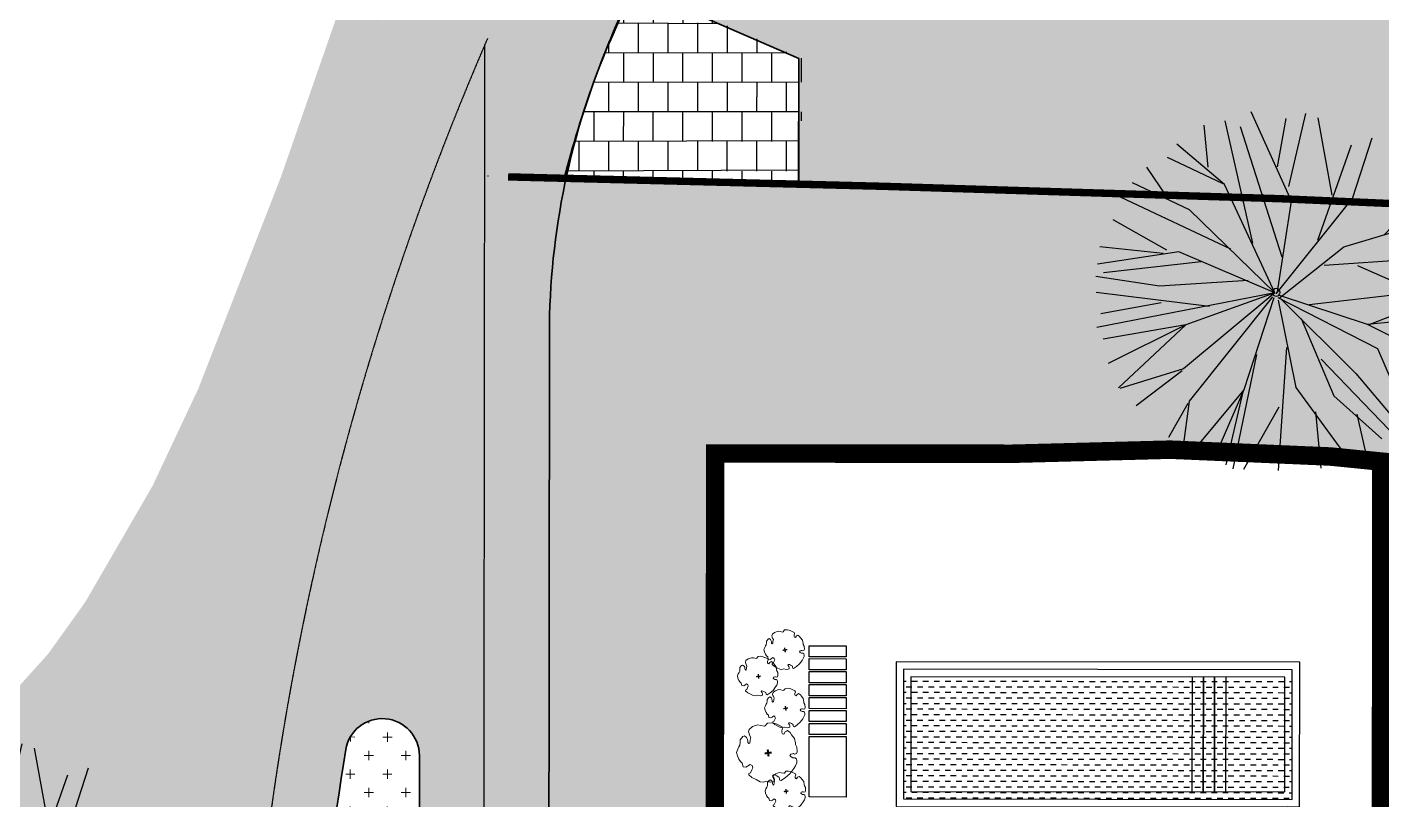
# Model space of a CAD drawing. Header units: millimetres. Extents: x -1030105 to 906887, y -616134 to 1220667.
# Drawn here: x -685619 to -649025, y -356057 to -335193 of the extents above; entities that cross this region are included whole.
import ezdxf

# ---------------------------------------------------------------- set-up
doc = ezdxf.new("R2010")
doc.units = ezdxf.units.MM
doc.header["$MEASUREMENT"] = 0
for name, pattern in [('240930  KHU B- TMB gời inno$0$HIDDEN', [9.524999999999999, 6.35, -3.175]), ('ACAD_ISO10W100', [18.5, 12, -3, 0.5, -3]), ('ACAD_ISO14W100', [24, 12, -3, 0, -3, 0, -3, 0, -3]), ('DASHED', [0.75, 0.5, -0.25])]:
    doc.linetypes.add(name, pattern=pattern)
doc.layers.get('Defpoints').update_dxf_attribs({"color": 1})
for name, color, linetype, lineweight in [('240930  KHU B- TMB gời inno$0$A-WALL', 1, 'Continuous', 30), ('240930  KHU B- TMB gời inno$0$GFA', 6, 'Continuous', 0), ('240930  KHU B- TMB gời inno$0$RANH QUY HOẠCH', 1, 'Continuous', 15), ('Level 4', 7, 'Continuous', 5), ('QH_DAT_NLK_Honuoc', 154, 'Continuous', 20), ('QH_HTKT_GT_Chigioixaydung', 7, 'DASHED', 20), ('QH_HTKT_GT_Heduong', 5, 'Continuous', 25), ('QH_HTKT_GT_Longduong', 7, 'Continuous', 35), ('QH_KTCQ_Caycanhquan', 97, 'Continuous', 18), ('RANH QUY HOẠCH', 1, 'Continuous', 15)]:
    doc.layers.add(name, color=color, linetype=linetype, lineweight=lineweight)
for name, color, linetype in [('240930  KHU B- TMB gời inno$0$DA-FLOR-PATT', 251, 'Continuous'), ('240930  KHU B- TMB gời inno$0$DA-WALL-LOW', 1, 'Continuous'), ('240930  KHU B- TMB gời inno$0$DA-WALL-PATT', 8, 'Continuous'), ('240930  KHU B- TMB gời inno$0$TMB-KHU B-XREF$0$Xref-LBC-Plot$0$DA-SITE-CNTR1', 8, 'Continuous'), ('DA-LANS-TREE', 7, 'Continuous'), ('Dat cong trinh cac loai', 6, 'Continuous'), ('KTCQ CẢNH QUAN', 192, 'Continuous'), ('N-cay lon', 192, 'Continuous'), ('ranh dat', 7, 'Continuous'), ('ranh dat DG', 224, 'Continuous'), ('T-timduong', 1, 'DASHED'), ('TMB-KHU B-XREF$0$Xref-LBC-Plot$0$DA-SITE-CNTR1', 8, 'Continuous')]:
    doc.layers.add(name, color=color, linetype=linetype)
doc.layers.add('TMB-KHU B-XREF$0$GRASS', color=95, linetype='Continuous', lineweight=0, transparency=0.6)

# ---------------------------------------------------------------- blocks, each defined once
blk = doc.blocks.new('240930  KHU B- TMB gời inno$0$A$C8db1bffd')
at = {"layer": '240930  KHU B- TMB gời inno$0$DA-FLOR-PATT'}
h = blk.add_hatch(dxfattribs=at)
h.set_pattern_fill('DASH', color=153, scale=1200, angle=90)
h.set_pattern_definition([(90, (0, 0), (-150, 150), [150, -150])])
h.paths.add_polyline_path([(-200, -10699.99763995476), (-200, -200.0000000000291), (-3500, -200), (-3500, -10699.99763995473)])
blk.add_lwpolyline([(-200, -10699.99763995476), (-200, -200), (-3700, -200), (-3700, -10699.99763995476)], close=True, dxfattribs=at)
for points in [[(-3500, -2000.000000000058), (-400, -2000)], [(-400, -2300), (-3500, -2300.000000000058)], [(-3500, -2600.000000000058), (-400, -2600)], [(-400, -2900), (-3500, -2900.000000000058)]]:
    blk.add_lwpolyline(points, dxfattribs=at)
at = {"layer": '240930  KHU B- TMB gời inno$0$DA-WALL-LOW', "color": 252}
blk.add_lwpolyline([(0, -10899.99763995476), (0, 0), (-3900, 0), (-3900, -10899.99763995476)], close=True, dxfattribs=at)
at = {"layer": '240930  KHU B- TMB gời inno$0$DA-WALL-PATT'}
blk.add_lwpolyline([(-400, -10499.99763995476), (-400, -400), (-3500, -400), (-3500, -10499.99763995476)], close=True, dxfattribs=at)
for points in [[(-3500, -2300.000000000058), (-400, -2300)], [(-400, -2600), (-3500, -2600.000000000058)]]:
    blk.add_lwpolyline(points, dxfattribs=at)
blk = doc.blocks.new('*U1405')
at = {"layer": '240930  KHU B- TMB gời inno$0$DA-WALL-PATT'}
blk.add_lwpolyline([(-0.003229222828849743, -599.9999999912397), (-300.0032292184842, -599.9983853798185), (-299.9978471795839, 400.0017712514673), (0.002152816071429697, 400.000156640046)], close=True, dxfattribs=at)
blk = doc.blocks.new('*U1404')
at = {"color": 0, "linetype": 'ByBlock', "lineweight": -2, "transparency": 16777216, "rotation": 180.0003083671565}
for p in [(1447.958601040796, -240490.533932837), (1797.958601035727, -240490.5320491237), (2147.958601030658, -240490.5301654104), (2497.958601025589, -240490.5282816971), (2847.958601020519, -240490.5263979837), (3197.95860101545, -240490.5245142704), (3547.958601010381, -240490.5226305571)]:
    blk.add_blockref('*U1405', p, dxfattribs=at)
blk = doc.blocks.new('Xref Khu Spa-Wellness - TBM$0$TREE_T')
at = {"const_width": 100}
for points in [[(-123.743686707654, 123.7436867076467), (123.7436867076394, -123.7436867076467)], [(123.7436867076394, 123.7436867076467), (-123.7436867076394, -123.7436867076467)]]:
    blk.add_lwpolyline(points, dxfattribs=at)
blk = doc.blocks.new('Xref Khu Spa-Wellness - TBM$0$TREE_5')
at = {"layer": 'QH_KTCQ_Caycanhquan', "color": 114, "true_color": 0x139b48}
blk.add_lwpolyline([(-935.8052043020725, 1163.729876997881), (-781.0664177108556, 1298.991161259357), (-577.9716866482049, 1385.944714451209), (-423.232900056988, 1424.590717911255), (-249.1519124628976, 1453.575356581714), (-181.4534723367542, 1414.929171710275), (-142.7687756838277, 1289.329614988528), (-84.74187805317342, 1221.698972928803), (-17.04343790188432, 1192.71433425881), (40.98345973622054, 1221.698972928803), (31.31221188511699, 1347.298710919917), (60.32595539093018, 1424.590717911255), (79.6681563751772, 1472.898267642129), (244.0781907904893, 1472.898267642129), (369.8035285742953, 1434.252264111768), (592.2404606333002, 1376.283168251161), (775.9926960328594, 1212.037426657975), (824.3486405229196, 1163.729876997881), (959.7452261233702, 1105.760781065095), (1114.484012714587, 931.8534933435731), (1143.497461522929, 844.8999401517212), (1075.79931606818, 767.6077518211678), (1017.772123759612, 748.2848406890407), (979.0874271076173, 709.638655890245), (930.7317773010582, 642.0081950975582), (940.40273046121, 564.7160067670047), (1017.772123759612, 555.0544605664909), (1114.484012714587, 564.7160067670047), (1191.85340601299, 622.6851026983932), (1288.56500029657, 632.3466488970444), (1365.934688259847, 564.7160067670047), (1423.96158589609, 487.4238184364513), (1472.317530387081, 323.178076912649), (1481.988778204657, 168.5938815902919), (1501.330979188904, -159.8976014545187), (1433.632833734155, -440.0815348392352), (1356.263440435752, -691.2808295534924), (1288.56500029657, -720.2654682239518), (1240.209350477904, -681.6192833529785), (1182.182158169337, -613.9888225602917), (1124.155260538682, -623.6501874942333), (1037.114619421773, -642.9732798933983), (930.7317773010582, -662.296372293029), (872.7045849869028, -700.9423758247867), (863.0333371693268, -768.5730178840458), (969.4164739474654, -797.5574752166867), (1056.45682040602, -855.5265711485408), (1104.812764876522, -923.1572132077999), (1066.128068224527, -990.7878553378396), (988.7586749317124, -1068.079862329178), (785.6639438699931, -1174.356507992838), (717.9657984022051, -1290.294699784368), (572.8982596490532, -1377.248434313573), (340.7897850750014, -1415.894437845796), (108.6816051844507, -1454.540441305377), (-94.41312587726861, -1444.87889510626), (-133.0978225171566, -1386.909799175337), (-94.41312587726861, -1319.279338454828), (-123.5076104430482, -1166.998870359268), (-158.3361843349412, -1051.01933326479), (-245.4077663654462, -987.2307148086838), (-361.5031108781695, -998.8285959679633), (-401.6181620880961, -1151.07587907603), (-438.5748819764704, -1243.375660780352), (-567.9238436007872, -1307.985380935017), (-703.6970244115219, -1193.679600392003), (-829.4223621934652, -1184.018054192886), (-964.8186531243846, -1145.372050659731), (-1129.228687539697, -1048.756951268762), (-1264.625273158774, -942.4803056772798), (-1312.981217630208, -778.2345641553402), (-1332.323418614455, -652.6348260920495), (-1351.665914275683, -546.3581805010326), (-1429.035307568498, -420.7584424400702), (-1496.733453042805, -333.8048892477527), (-1496.733453042805, -130.9129628543742), (-1458.048756396398, -53.62095586303622), (-1322.652170789428, -43.95940966391936), (-1225.940576513298, -92.26695939479396), (-1158.242431038991, -159.8976014545187), (-1109.886486547999, -208.2051511849277), (-1042.18834109325, -217.8666973854415), (-1022.845845431089, -169.5591477253474), (-1100.215238723904, -43.95940966391936), (-1158.242431038991, 81.64032840030268), (-1274.29652097635, 139.609424259048), (-1341.994666451588, 178.2554277908057), (-1419.364059749991, 226.5629775212146), (-1467.720004214905, 352.1627155123278), (-1419.364059749991, 564.7160067670047), (-1264.625273158774, 786.9308442207985), (-1129.228687539697, 864.2228512139991), (-964.8186531243846, 951.1765857427381), (-935.8052043020725, 999.4841354736127), (-935.8052043020725, 1086.437688665465)], close=True, dxfattribs=at)
blk.add_blockref('Xref Khu Spa-Wellness - TBM$0$TREE_T', (0, 0), dxfattribs=at)
blk = doc.blocks.new('240930  KHU B- TMB gời inno$0$river dl')
at = {"layer": '240930  KHU B- TMB gời inno$0$DA-WALL-PATT', "elevation": -2.371709545742829e-05}
blk.add_lwpolyline([(8337.429015790869, -49097.28748292047), (9972.155267105612, -49097.28740032656), (9972.155267105496, -50097.28755697444), (8337.429015790753, -50097.28763956834)], close=True, dxfattribs=at)
at = {"color": 0}
blk.add_blockref('*U1404', (4439.470414777985, 190793.2351476415, -2.371709545742829e-05), dxfattribs=at)
at = {"layer": 'Defpoints', "color": 6}
blk.add_blockref('240930  KHU B- TMB gời inno$0$A$C8db1bffd', (10222.15521712659, -36847.00397057705, -2.387004752399816e-05), dxfattribs=at)
at = {"layer": 'QH_KTCQ_Caycanhquan', "color": 116}
for p, xscale, yscale, zscale, rotation in [((11031.17024709674, -37262.39854252211, -2.830727540303179), 0.5419740821941551, 0.5419740821941551, 0.5419740821941551, 52.26164490895473), ((6003.807854776514, -50751.28518460828, -2.830727540303179), 0.3613160547961033, 0.3613160547961033, 0.3613160547961033, 52.2616449089547), ((7579.092498922033, -50730.28336885895, -2.830727540303179), 0.3613160547961033, 0.3613160547961033, 0.3613160547961033, 52.2616449089547), ((8785.27023055081, -51202.9110402575, -2.830727540303179), 0.5419740821941551, 0.5419740821941551, 0.5419740821941551, 52.26164490895473), ((9819.112138983106, -50715.82507416837, -2.830727540303179), 0.3613160547961033, 0.3613160547961033, 0.3613160547961033, 52.2616449089547), ((6717.935487093648, -51465.44314832937, -2.830727540303179), 0.3613160547961033, 0.3613160547961033, 0.3613160547961033, 52.2616449089547)]:
    blk.add_blockref('Xref Khu Spa-Wellness - TBM$0$TREE_5', p, dxfattribs=dict(at, xscale=xscale, yscale=yscale, zscale=zscale, rotation=rotation))
blk = doc.blocks.new('240930  KHU B- TMB gời inno$0$A$C55f665a7')
blk.add_wipeout([(366.10506160093365, 10.152238447652962), (366.10506160093365, 6.252238447653099), (365.14315138519333, 6.252238447653099), (365.14315138519333, 3.163893664779607), (356.1721513851907, 3.163893664779607), (356.1721513851907, 6.252238447653099), (355.20506396098057, 6.252238447653099), (355.20506396098057, 10.152238447652962)]).translate(0, 0, -1.278332828480444e-08).dxf.layer = '240930  KHU B- TMB gời inno$0$A-WALL'
at = {"layer": '240930  KHU B- TMB gời inno$0$GFA', "color": 0, "xscale": 0.0009999999999999996, "yscale": 0.0009999999999999996, "zscale": 0.0009999999999999996, "rotation": 270}
blk.add_blockref('240930  KHU B- TMB gời inno$0$river dl', (402.9520636876114, 18.26564038160723, 1.10867192371078e-08), dxfattribs=at)
blk = doc.blocks.new('11')
at = {"layer": 'N-cay lon', "color": 66, "linetype": 'Continuous', "true_color": 0x50710f, "extrusion": (0, 0, -1)}
for p, q in [((-0.6116700826678425, 5.458361273631454), (-2.685357840266079, 15.084900630638)), ((-0.8302361299283803, 8.8168726391159), (-2.005083761410788, 15.01787931006402)), ((-0.8493883115006611, 8.622475802898407), (-0.8975696181878448, 15.10504957591183)), ((-0.8493883115006611, 8.622475802898407), (1.045323515078053, 15.30620115064085)), ((2.994213696569204, 11.38457165937871), (1.861652409657836, 15.22577556571923)), ((3.013365878141485, 11.57896849489771), (3.338975594146177, 14.88394439616241)), ((-4.133730978239328, 8.749743212712929), (-3.539968090830371, 14.77650450798683)), ((-2.688717623474076, 3.89631178509444), (-6.258906268514693, 13.67028798907995)), ((4.552163167623803, 9.071830967906862), (8.763663751073182, 12.77912548230961)), ((4.571315349196084, 9.266227803425863), (6.916513547184877, 13.55003716493957)), ((5.859106640797108, 5.60598843335174), (8.899744088295847, 12.76571870362386)), ((-7.105644583934918, 7.864811137085781), (-9.443493473925628, 12.02107074880041)), ((-4.752530951518565, 6.651458175620064), (-11.38448619889095, 10.44561699568294)), ((5.859106640797108, 5.60598843335174), (10.534284307505, 11.23064443469048)), ((-10.38790316320956, 6.617809810675681), (-12.45171649148688, 9.372956201201305)), ((5.859106640797108, 5.60598843335174), (11.74155391193926, 9.541330049745739)), ((0.09554149047471583, 0.08856151672080159), (12.63639445579611, 8.864215150941163)), ((-7.977358507690951, 5.987649870570749), (-13.16829243919346, 7.676871613832191)), ((8.5225677608978, 4.75473024463281), (12.79361400497146, 7.670997572597116)), ((-8.906597997411154, 3.527382204541937), (-14.02092068805359, 5.994216812541708)), ((-5.739237043424509, 3.607897916343063), (-13.40010816266295, 6.718291698954999)), ((4.676960743963718, 3.366921102628112), (13.88387888949364, 6.189494345104322)), ((-9.718919388949871, 0.8592088383156806), (-13.99976349773351, 4.814326933119446)), ((9.223947986843996, 3.507824073778465), (14.44920178526081, 4.955966917099431)), ((6.838514467235655, 0.209474690258503), (13.98363183648326, 4.412984173279256)), ((8.898335756384768, 0.2028226505499333), (14.76157980330754, 3.943772460101172)), ((10.06333448016085, 0.8732064310461283), (15.17167018074542, 2.529254974797368)), ((-11.78074568673037, 2.240147592499852), (-15.08423802035395, 2.173043688293546)), ((9.888949779910035, 0.4978195379953831), (15.05875204247423, -0.01151484018191695)), ((-8.084376655053347, -0.6758399098180234), (-15.46921726164874, -0.3409481490962207)), ((-8.084376655053347, -0.6758399098180234), (-14.62791778787505, -4.349740362726152)), ((-8.22043147077784, -0.6624356457032263), (-13.86706846521702, -6.387666177004576)), ((-9.812703323666938, -1.487085062544793), (-15.35038618312683, -1.923028420656919)), ((4.995272194966674, -1.768176998477429), (15.27533105923794, -1.99581856909208)), ((0.7606273911660537, -2.921373998047784), (8.429372959653847, -11.52882298873737)), ((3.500699751777574, -2.995019322261214), (9.808945691445842, -11.46845622221008)), ((9.505881004733965, -3.390372392255813), (14.85004244628362, -3.524317363742739)), ((-2.755461977911182, -3.752770610153675), (-12.17316877830308, -8.713826596038416)), ((11.68270701391157, -3.604835589416325), (14.26954683591612, -5.233808728866279)), ((-9.186005893861875, -4.885883269598708), (-13.08914853422903, -6.85690089687705)), ((-5.338421904249117, -4.872383849695325), (-9.186005893861875, -4.885883269598708)), ((-1.412214121897705, -5.455481715966016), (-0.7393173871096224, -13.96259501669556)), ((-3.646397104370408, -5.824244604678825), (-9.798923477297649, -11.10706692188978)), ((7.683795922785066, -6.547913960414007), (12.75780169828795, -8.029332089005038)), ((7.819850738393143, -6.561318224528804), (13.02795736421831, -6.681858931202441)), ((1.952650231309235, -7.553674111375585), (8.140088119544089, -13.07072101789527)), ((9.53100219834596, -7.31877962895669), (11.28436595294625, -10.43601073417813)), ((-6.344280177727342, -8.110340944724157), (-8.04753669560887, -12.84998830524273)), ((2.67311361792963, -8.606099339202046), (3.847986771026626, -14.80710852472112)), ((-2.668976308079436, -9.84655071143061), (-2.097758449963294, -15.20284914784133)), ((-0.9789540028432384, -9.424099230673164), (2.74044710630551, -14.89427627623081)), ((4.209974919911474, -9.73903425829485), (5.187326695071533, -13.76125625800341))]:
    blk.add_line(p, q, dxfattribs=at)
at = {"layer": 'N-cay lon', "color": 66, "linetype": 'Continuous', "true_color": 0x5d8311, "extrusion": (0, 0, -1)}
for p, q in [((0.1338559113210067, 0.4774572739843279), (2.994213696569204, 11.38457165937871)), ((-2.820815979037434, 1.16112212673761), (-7.977358507690951, 5.987649870570749))]:
    blk.add_line(p, q, dxfattribs=at)
at = {"layer": 'N-cay lon', "color": 63, "linetype": 'Continuous', "true_color": 0xb1e746, "extrusion": (0, 0, -1)}
for p, q in [((-0.002122340258210897, 0.4908539948519319), (-0.8493883115006611, 8.622475802898407)), ((0.09554149047471583, 0.08856151672080159), (4.552163167623803, 9.071830967906862)), ((-0.4103378304280341, 0.5310718161053956), (-4.752530951518565, 6.651458175620064)), ((0.09554149047471583, 0.08856151672080159), (5.859106640797108, 5.60598843335174)), ((-0.5654682631138712, 0.350071701221168), (-8.906597997411154, 3.527382204541937)), ((2.563562806113623, 0.0417962558567524), (9.223947986843996, 3.507824073778465)), ((-0.2934096745448187, 0.3232682016678154), (-9.718919388949871, 0.8592088383156806)), ((-0.3125719137024134, 0.12876927992329), (-8.084376655053347, -0.6758399098180234)), ((-0.4294900120003149, 0.336674980353564), (-3.646397104370408, -5.824244604678825)), ((-0.04043676098808646, 0.101958237355575), (-2.668976308079436, -9.84655071143061)), ((0.09554149047471583, 0.08856151672080159), (8.898335756384768, 0.2028226505499333)), ((0.09554149047471583, 0.08856151672080159), (9.505881004733965, -3.390372392255813)), ((0.09554149047471583, 0.08856151672080159), (7.683795922785066, -6.547913960414007)), ((-2.954891307512298, -0.1997578092850745), (-9.517510571866296, -4.06808816245757)), ((-0.05958894244395196, -0.09243859816342592), (1.952650231309235, -7.553674111375585))]:
    blk.add_line(p, q, dxfattribs=at)
blk.add_circle((0, 2.328306436538696e-10), 0.3205625640602738, dxfattribs=at)

msp = doc.modelspace()

# ---------------------------------------------------------------- hatches: boundary and pattern name
at = {"layer": 'TMB-KHU B-XREF$0$GRASS', "true_color": 0x3d6827}
h = msp.add_hatch(dxfattribs=at)
h.set_pattern_fill('CROSS', color=79, scale=1150, angle=-0.06050618418760054)
h.set_pattern_definition([(359.9394938158123, (-1186721561.658635, -431575606.1119671), (287.8034488709474, 287.1962305079717), [143.75, -431.25]), (89.9394938158124, (-1186721489.859578, -431575678.0628293), (-287.1962305079717, 287.8034488709474), [143.75, -431.2500000000001])])
h.paths.add_polyline_path([(-533559.3022543939, -412396.3557009568), (-550059.2922211143, -412378.1594025557), (-550054.7164612752, -408228.9632897783), (-566554.7064268524, -408210.7669915964), (-566549.035807573, -403068.7785032275), (-583049.0257757967, -403050.5822052491), (-583044.3818859565, -398839.6099114438), (-599544.3718527083, -398821.4136137004), (-599540.5517170862, -395357.4009248861), (-632540.5316485376, -395321.0083278488), (-632537.7734135466, -392819.902711178), (-664083.6449031304, -392785.1137149002), (-667080.334662409, -389781.8071217443), (-667032.8272400422, -346703.1566730561), (-659011.7328204717, -346712.0023896156), (-654743.6698691796, -346601.0700485273), (-650417.0301981503, -346786.1891436448), (-646852.2259023094, -347141.33520868), (-635284.7082055816, -348293.759473799), (-628850.4048199076, -348934.7819969245), (-621539.647064077, -349663.1229037592), (-620955.1634332414, -349761.5181304307), (-605957.9419697826, -352286.23917238), (-605494.849234953, -352364.1991109647), (-594363.251420764, -355251.7041762996), (-591812.9050280452, -355913.2568920599), (-589885.1024591592, -356413.3236856902), (-577737.5193839595, -360848.6396990168), (-577111.5423337836, -361077.1971432377), (-561916.2537128702, -366022.6379917594), (-558917.3387849045, -366831.2129922558), (-558214.893016818, -367020.6078179546), (-533512.6961419622, -370134.9912833458)], flags=16)
edge = h.paths.add_edge_path(flags=16)
edge.add_arc((-603731.8583503875, -402476.0214243128), 1999.999995093765, 79.24205054446475, 111.8077090397192)
edge.add_arc((-603731.9421982414, -402476.0549736189), 1999.999996641774, 79.43289816906571, 111.8051218293736, ccw=False)
edge.add_arc((-641314.5408779834, -610386.0321547303), 213279.429229595, 79.74882462920488, 79.75063479246347, ccw=False)
edge = h.paths.add_edge_path()
edge.add_arc((-641314.541316194, -610386.0330461466), 212029.4303631054, 72.37608571312529, 76.65417698078068, ccw=False)
edge.add_arc((-483182.4375556665, -129512.2627136558), 294196.0309102509, 251.3794756085313, 258.7456329853456)
edge.add_arc((-539037.9076250147, -410204.8607136196), 8000.000000253191, 258.7456331942248, 359.9292735226718)
edge.add_line((-531037.9137202231, -410214.7359902072), (-531033.8052798365, -406886.4752494413))
edge.add_line((-531033.8052798365, -406886.4752494413), (-531016.3220344177, -392723.2418397921))
edge.add_arc((-518516.3315582364, -392738.6719593339), 12499.9999997284, 90.00652030302041, 179.9292735238665, ccw=False)
edge.add_line((-518517.7540676431, -380238.6720409126), (-456381.5257707039, -380231.600891738))
edge.add_arc((-456381.753372211, -378231.6009051069), 1999.999999624742, 270.0065203040176, 301.7770954267424)
edge.add_line((-455328.5213721886, -379931.8074668495), (-452259.7802823624, -378030.8053257081))
edge.add_arc((-451206.548283264, -379731.011886088), 1999.999997856429, 90.00652036325079, 121.77709542418859, ccw=False)
edge.add_line((-451206.7758869953, -377731.0119011641), (-449978.253223839, -377730.8720926577))
edge.add_line((-449978.253223839, -377730.8720926577), (-449858.5311114108, -369879.5950390508))
edge.add_line((-449858.5311114108, -369879.5950390508), (-452979.3446831545, -369867.0755265616))
edge.add_line((-452979.3446831545, -369867.0755265616), (-466387.727958226, -369682.1994930672))
edge.add_line((-466387.7279582261, -369682.1994930672), (-474398.0931259747, -369455.2380241838))
edge.add_line((-474398.0931259745, -369455.2380241838), (-485066.6460104801, -368980.4887844743))
edge.add_line((-485066.6460104801, -368980.4887844743), (-495688.5159361597, -368241.775505379))
edge.add_line((-495688.5159361598, -368241.775505379), (-506249.5888004175, -367165.2427324809))
edge.add_line((-506249.5888004175, -367165.2427324809), (-516735.750514456, -365677.0350242209))
edge.add_line((-516735.7505144561, -365677.0350242209), (-526324.8259875631, -363876.5382084046))
edge.add_line((-526324.825987563, -363876.5382084047), (-537436.4762740481, -361221.9772568148))
edge.add_line((-537436.4762738915, -361221.977256987), (-547672.3287190298, -358374.8399304579))
edge.add_line((-547672.3287191864, -358374.8399302856), (-557872.2684802401, -355336.1276925316))
edge.add_line((-557872.2684802401, -355336.1276925316), (-568068.1159165631, -352280.0637351124))
edge.add_line((-568068.1159165632, -352280.0637351124), (-578291.6917301388, -349380.8710377836))
edge.add_line((-578291.6917301388, -349380.8710377835), (-589287.5434670731, -346652.1747254361))
edge.add_line((-589287.5434669163, -346652.1747256084), (-598943.4442989827, -344717.789128879))
edge.add_line((-598943.4442989829, -344717.789128879), (-609394.6521467537, -343079.4059806458))
edge.add_line((-609394.6521467539, -343079.4059806458), (-619916.6447953737, -341832.4059163339))
edge.add_line((-619916.6447953735, -341832.4059163339), (-630497.6247732808, -340911.5584184745))
edge.add_line((-630497.6247732807, -340911.5584184745), (-641125.794630402, -340251.6329778049))
edge.add_line((-641125.7946302455, -340251.6329779772), (-651789.3568754887, -339787.3990683992))
edge.add_line((-651789.3568754885, -339787.3990683992), (-662476.514054771, -339453.6261968291))
edge.add_line((-662476.514054771, -339453.626196829), (-671054.2603926556, -339238.3258851499))
edge.add_arc((-651512.8295435794, -343496.5508544245), 19999.99998795462, 167.7069863636609, 179.9394938188666)
edge.add_line((-671512.8183794082, -343475.4302168773), (-671562.7527544863, -390760.3130296163))
edge.add_arc((-663562.7572149928, -390768.7612856064), 8000.000000230874, 179.9394938128131, 273.5573841411627)
edge.add_arc((-644876.9606588585, -669464.6324354797), 271321.6817620759, 93.84399328962624, 94.15254110235502)
edge.add_arc((-665151.6700097341, -389364.2283238679), 9511.733193303928, 273.7840726975784, 273.8631519595156)
edge.add_arc((-646230.901994565, -669559.5110004668), 271321.6549507653, 87.96284956994577, 93.86315167442342, ccw=False)
edge.add_arc((-641314.5343139465, -610386.0339958719), 212029.4300935248, 81.01338627566338, 88.72214946334589, ccw=False)
edge.add_arc((-607882.3445451672, -398983.8447167389), 1999.999996657137, 261.0133770046372, 291.8051110431384)
edge.add_line((-607139.4432279887, -400840.750104596), (-603742.8932294196, -399481.8748200368))
edge.add_arc((-602999.9915629618, -401338.7800760298), 2000.000003939958, 79.61400226483602, 111.80512173653881, ccw=False)
edge.add_arc((-641314.5359945609, -610386.0352602605), 214529.4314130453, 78.05336856685028, 79.61400222893297, ccw=False)
edge.add_arc((-597320.8378266208, -402459.8133971702), 1999.999999936239, 45.86224908736261, 78.05336855783281, ccw=False)
edge.add_line((-595928.0662209436, -401024.4781561266), (-593302.629129705, -403572.0601639972))
edge.add_arc((-591909.8575226339, -402136.7249213718), 2000.000002057522, 225.8622491002462, 256.6334595730394)
edge = h.paths.add_edge_path()
edge.add_arc((-433790.4390820782, -65691.60218357638), 314330.5045954241, 292.9575631118248, 293.2243189030247)
edge.add_line((-309839.8636669072, -354551.2929912352), (-309819.6582266861, -335308.5682422076))
edge.add_line((-309819.6582266861, -335308.5682422076), (-319574.9744448562, -339743.2314765624))
edge.add_line((-319574.9744446997, -339743.2314767347), (-329353.7637604295, -344106.2598151121))
edge.add_line((-329353.7637604296, -344106.2598151121), (-339169.3651954741, -348321.4115209544))
edge.add_line((-339169.3651954739, -348321.4115209544), (-349040.1848136017, -352314.7482760675))
edge.add_line((-349040.1848137584, -352314.7482758952), (-358984.6286755901, -356012.3317652018))
edge.add_line((-358984.6286755903, -356012.3317652018), (-369021.1028413236, -359340.2236716669))
edge.add_line((-369021.1028413235, -359340.2236716669), (-380045.8938441122, -362361.1952611325))
edge.add_line((-380045.8938441123, -362361.1952611325), (-380071.1783033492, -373809.9752963361))
edge.add_arc((-452788.0229181109, 30597.62235542212), 410893.227650483, 280.1934719776777, 290.158590944339)
edge = h.paths.add_edge_path()
edge.add_arc((-452788.0233196365, 30597.6222824165), 410893.2276341488, 271.8225653600285, 277.990184576727)
edge.add_arc((-452788.0281871899, 30597.62180493004), 410893.2279757706, 277.990185258125, 279.4859518866442)
edge.add_line((-385070.4502209646, -374677.068289332), (-385046.2125644851, -363628.0923629864))
edge.add_line((-385046.2125646416, -363628.0923628141), (-389442.2881832149, -364596.0274589415))
edge.add_line((-389442.2881832151, -364596.0274589416), (-399839.8418920338, -366454.6777577833))
edge.add_line((-399839.8418920338, -366454.6777577833), (-410340.9597778612, -367851.5262092735))
edge.add_line((-410340.9597778611, -367851.5262092734), (-420925.5554210673, -368838.881513532))
edge.add_line((-420925.5554210672, -368838.881513532), (-431573.5423988742, -369469.0523668732))
edge.add_line((-431573.5423987177, -369469.0523670455), (-442264.8342861237, -369794.3474709991))
edge.add_line((-442264.8342861235, -369794.3474709991), (-449858.6009173275, -369884.1728831059))
edge.add_line((-449858.6009174841, -369884.1728829336), (-449980.8752274408, -377719.6721111399))
edge.add_arc((-447707.7013269858, -191040.0520135053), 186693.4596589888, 269.3023510881146, 271.0289058088959)
edge.add_arc((-444335.9440600595, -379703.3163517815), 2000.000005183339, 58.235945501463675, 90.55390858637747, ccw=False)
edge.add_line((-443283.0990634491, -378002.8701063144), (-440313.2819268517, -379841.6563218203))
edge.add_arc((-439260.4369636478, -378141.2100614108), 2000.000000255111, 238.2359465356805, 256.7213871383884)
at = {"layer": 'TMB-KHU B-XREF$0$GRASS', "true_color": 0x83ac2a}
h = msp.add_hatch(dxfattribs=at)
h.set_pattern_fill('CROSS', color=65, scale=2000, angle=-0.06050618418760054)
h.set_pattern_definition([(359.9394938158123, (-1186721558.212162, -431575598.5652471), (500.5277371668651, 499.4717052312552), [250, -750.0000000000001]), (89.9394938158124, (-1186721433.344235, -431575723.6971814), (-499.4717052312551, 500.5277371668651), [250.0000000000001, -750.0000000000002])])
edge = h.paths.add_edge_path()
edge.add_line((-675065.7832825985, -393628.1950475218), (-675024.8455156327, -354862.5645377247))
edge.add_arc((-676024.8449579012, -354861.5085056515), 999.9999998703706, -0.06050619207570057, 170.7104226065867)
edge.add_arc((-599787.9711952712, -367331.535729474), 78250.00000041354, 170.7104226098705, 179.9394938132963)
edge.add_line((-678037.9275632983, -367248.901227119), (-678065.7816099206, -393625.0269517723))
edge.add_arc((-676565.7824462596, -393626.6109996471), 1500.000000063735, 179.9394938169081, 359.9394938201953)

# ---------------------------------------------------------------- next in the draw order: block references
at = {"extrusion": (2.640915683520526e-09, -1.169969117981692e-09, 1), "xscale": 1000, "yscale": 1000, "zscale": 1000, "rotation": 359.939493815354}
msp.add_blockref('240930  KHU B- TMB gời inno$0$A$C55f665a7', (-1017362.464072716, -363899.1368995138, 200.7298921211862), dxfattribs=at)

# ---------------------------------------------------------------- next in the draw order: hatches: boundary and pattern name
at = {"layer": 'DA-LANS-TREE', "true_color": 0xc1a88b}
h = msp.add_hatch(dxfattribs=at)
h.set_pattern_fill('AR-B88', color=253, scale=100, angle=-0.06050618418760054)
h.set_pattern_definition([(359.9394938158123, (-1186721561.658635, -431575606.1119671), (0.8448255484879041, 799.9995539184962), []), (89.9394938158124, (-1186721561.658635, -431575606.1119671), (-399.1549514107602, 800.42196669274), [800.0000000000002, -800.0000000000002])])
h.paths.add_polyline_path([(-673681.2479272287, -328713.4805356265), (-652281.1662095017, -279369.0644590586, -0.02271653516886338), (-639086.1166458966, -252660.6126450311, 0.01132302272290412), (-632656.9294434958, -239119.9153703611, 0.2026153585533865), (-632624.5059293131, -237563.2497655863), (-633303.2612699983, -235858.8823790949, -0.2099681652955798), (-633247.0749102079, -234251.0458452708, 0.003597455913750831), (-631403.488101169, -229898.4743774495), (-630821.3994866074, -228481.8435610591, -0.1990751301249834), (-629740.923855341, -227395.9053089306), (-628047.2317580744, -226689.9690154483, 0.2026153585483798), (-626956.5811243113, -225578.7803345532, 0.0112058025192961), (-621816.412700217, -211663.4364690244, -0.03284455376716939), (-614898.1606428311, -193134.0005847554), (-609947.2500031001, -181755.3369672689), (-605110.9426748417, -171614.0634481933, -0.002028170822641978), (-606602.9985643232, -171055.3338136258), (-621724.2227192686, -205834.8660445846), (-638345.007005607, -244028.0071793607), (-654952.3377248703, -282235.9470132986), (-671567.0677938396, -320450.6136316746), (-673023.3800588204, -323680.1266890398), (-674565.1183325844, -327365.7125444534), (-675530.3843488358, -329946.0926549462), (-678769.9063709793, -339256.58120635), (-680995.0650332593, -344955.4818838791), (-682231.417856629, -347579.5877688981), (-684051.6467670912, -350720.983432136), (-685052.5733620855, -352117.4596945324), (-686689.172615713, -353929.6525333119), (-688520.8497158792, -355378.603533169), (-689577.6138806418, -356014.9599583581), (-690205.8883085307, -356275.2890638845), (-691652.8036871399, -356779.8045620088), (-693190.5312054106, -357110.0984905034), (-694272.8607326308, -357242.6231859409), (-696520.2600098632, -357312.5980903425), (-698277.9548110142, -357207.6743785948), (-701968.9144764447, -356670.9092998785), (-705848.8977717187, -355792.4278661372), (-713878.6105163258, -353456.2957553498), (-719929.9886103496, -351646.1788631284), (-722901.8628273171, -350874.6455612668), (-727218.6506906345, -350007.4340152873), (-727233.882178565, -350004.3741417697), (-741380.5730668658, -353108.5399713689), (-756118.7864758959, -356342.5015325112), (-763043.0210243051, -357861.8657970142), (-770856.7873060785, -359578.4362427336), (-785594.5988329784, -362816.1192956375), (-798844.0204732018, -365726.8240595973), (-800332.4504537038, -366053.4252483469), (-818018.3070025705, -369934.1798071171), (-832756.5197389412, -373168.1421082221), (-834653.1593187852, -373584.3157150141), (-834021.2909635147, -378573.0854377362), (-831679.0064017875, -378059.2401980088), (-816940.6414584131, -374825.9670564011), (-799254.603536644, -370946.0397686163), (-797766.1599910662, -370619.5085750633), (-784515.39652463, -367709.1588849697), (-769777.4333436419, -364472.1651320205), (-761963.5870616159, -362755.9602318349), (-755040.4852501452, -361237.1840851746), (-740302.1208856753, -358003.9119581603), (-727181.5915669464, -355125.5569171522), (-724016.4150268189, -355761.5720624478), (-721268.2065942683, -356475.1763205457), (-716529.1187206418, -357892.9962469451), (-715286.6594749584, -358264.709861223), (-705046.4095316916, -361244.486240401, 0.07063324323441492), (-703376.6369848119, -361483.4307227241), (-686008.1165829164, -361502.5848428652), (-680886.6271149365, -361710.2551653977, -0.08745431671613971)])
at = {"layer": 'DA-LANS-TREE', "true_color": 0x878787}
h = msp.add_hatch(color=252, dxfattribs=at)
h.dxf.hatch_style = 1
h.paths.add_polyline_path([(-658873.1622604013, -403037.5252910231), (-658072.0308471194, -398488.9705876001, 0.004608301134458799), (-663066.2599289019, -398753.3395744568, -0.4328354817856339), (-671562.7527545178, -390760.3130302741), (-671512.8183794082, -343475.4302168773, -0.1025779447119858), (-669855.7426457722, -335525.5071045178), (-654886.1815337823, -301077.6521688809), (-651874.4791283472, -289741.6271869488), (-651259.8413910281, -288324.3924001218), (-655393.6573555423, -286546.26237814), (-656002.9450496258, -287951.1610081965), (-660389.0491939113, -298686.3246054216), (-674079.6583304764, -330190.882812852, 0.1025784749789194), (-681536.5744228538, -365965.7100744477), (-681565.7796584626, -393621.3308400644, -0.3689872543247017), (-688324.5302701117, -401516.0029195513, 0.002996671860204057), (-691534.2827954604, -402039.8492967127), (-690996.4702891028, -406519.8956132186, -0.0303022457652634)])
h.paths.add_polyline_path([(-678065.7816099203, -393625.0269517723), (-678037.9275632983, -367248.9012305803, -0.0402912013048052), (-677011.7300550141, -354700.0842049818, -0.9225386098580906), (-675024.8455157895, -354862.5645375524), (-675065.7832827708, -393628.1950476784, -1)], flags=16)
at = {"layer": 'DA-LANS-TREE', "true_color": 0xc1a88b}
h = msp.add_hatch(dxfattribs=at)
h.set_pattern_fill('AR-B88', color=253, scale=100, angle=-0.06050618418760054)
h.set_pattern_definition([(359.9394938158123, (-1186721568.19544, -431575607.5077643), (0.8448255484879041, 799.9995539184962), []), (89.9394938158124, (-1186721568.19544, -431575607.5077643), (-399.1549514107602, 800.42196669274), [800.0000000000002, -800.0000000000002])])
edge = h.paths.add_edge_path()
edge.add_line((-664779.141197403, -339395.475685647), (-664775.1398695752, -336045.8151246269))
edge.add_line((-664775.1398695754, -336045.8151246269), (-668556.2536305053, -334402.7223296675))
edge.add_line((-668556.2536305052, -334402.7223296675), (-654208.3055675463, -301385.5088208388))
edge.add_line((-654208.3055675463, -301385.5088208388), (-649140.1820269948, -290940.7312066429))
edge.add_line((-649140.1820269949, -290940.7312066429), (-651884.4624068587, -289750.5697039818))
edge.add_line((-651884.4624068588, -289750.5697039817), (-654895.8006489986, -301085.2239780225))
edge.add_line((-654895.8006489985, -301085.2239780225), (-669244.3067354619, -334103.7222272549))
edge.add_arc((-644067.695727251, -346151.1130621528), 27910.59597704021, 154.4281769886007, 165.7402612639578)
edge.add_line((-671118.3399025784, -339276.2299735026), (-664779.141197403, -339395.475685647))
at = {"layer": 'QH_DAT_NLK_Honuoc'}
h = msp.add_hatch(dxfattribs=at)
h.set_pattern_fill('DASH', color=256, scale=7500.000000000001, angle=-47.72775576968574, style=0)
h.set_pattern_definition([(312.2722442303143, (-1186721561.658635, -431575606.1119671), (1324.322972554772, -63.09646871017674), [937.5000000000001, -937.5000000000001])])
h.paths.add_polyline_path([(-485062.7157011877, -368995.2035164901), (-474394.1406308266, -369469.4540868999), (-466383.7648777931, -369696.0411429426), (-452975.3729566871, -369880.2904409333), (-442260.8659809898, -369807.0615707182), (-431569.5893052735, -369481.2667366196), (-420921.6317958757, -368850.5981776362), (-410337.0823163614, -367862.7481333934), (-399836.0297326767, -366465.4088415899), (-389438.562908465, -364606.2725434959), (-383124.2439616306, -363215.6660499768), (-369017.6232576517, -359349.5142399846), (-358981.3046563326, -356021.1532147933), (-349037.0336382322, -352323.1049091612), (-339166.4006866626, -348329.3067789478), (-329350.9962870195, -344113.6962787595), (-319572.4109184961, -339750.2108679486), (-309819.6662054525, -335316.1665352851), (-309819.6293971508, -335281.1121945414), (-309814.1279913543, -330025.2685713866), (-309793.2612104251, -309760.3287113606), (-313746.6804974079, -312805.8198434973), (-318918.9507422564, -315665.3714676718), (-322414.54983838, -316554.326988622), (-327247.4924276045, -316866.6152970839), (-332250.0026862137, -316653.9006042051), (-336034.3373217026, -316433.1045119292), (-342222.3216669613, -316362.6233470583), (-347106.3163971687, -316544.2095176095), (-351946.8232262693, -316854.2834592421), (-356765.3346710145, -317215.8695267616), (-361583.3432546705, -317551.9920768057), (-364958.7163393432, -317730.5453528191), (-371289.4335704076, -317905.966024424), (-376169.7333289245, -318002.8142339702), (-381045.4171572232, -318179.6493797702), (-387823.9516096762, -318756.195378557), (-390713.326503732, -319177.59204299), (-395486.5966269232, -320100.6160665877), (-400227.4207166706, -321243.7068270671), (-404944.850550456, -322540.6366858507), (-409647.9379041961, -323925.1780026232), (-414345.7345562659, -325331.1031402482), (-419047.2922832551, -326692.1844587077), (-423761.6628633195, -327942.1943197221), (-428497.8980751478, -329014.9050858106), (-434980.4109226172, -330069.0242082547), (-438071.31818524, -330369.2058177829), (-442914.0705671413, -330602.0851644375), (-447783.2123206044, -330604.4024595672), (-452668.5015152101, -330438.8177231298), (-457559.6962233277, -330167.9909782474), (-462446.5545161671, -329854.5822444707), (-465949.1240721059, -329638.1772224333), (-472178.8099678515, -329362.25053904), (-478709.6615525798, -329406.6633594036), (-481948.9669870581, -329570.2556629205), (-487982.1691481159, -329238.4326677377), (-491536.6323519822, -328079.9793221506), (-496109.4393415039, -325668.0470571173), (-500573.761538733, -322900.9747643855), (-504971.6923037269, -320482.5938456457), (-509345.3249950546, -319116.7357024951), (-511845.0541590727, -319079.1113053122), (-518176.8205349329, -321447.6917826273), (-522686.1535146232, -323904.8963091546), (-528843.3822667748, -325933.1343872137), (-531983.9585550465, -325755.5071789105), (-538935.2069178098, -323778.3729209641), (-541555.1589949867, -323055.855973768), (-546339.1341571568, -322004.3535041981), (-551100.8021554782, -321117.7270025733), (-556428.8918074414, -320043.1992132069), (-560521.6018113191, -319005.4388193822), (-565193.1124303816, -317654.7329342032), (-569871.7430378217, -316263.9482164879), (-576861.0657368051, -314428.1515483423), (-579351.93502379, -313892.8671774463), (-585772.6717764172, -311979.1173519836), (-588490.9890166954, -310490.9495392612), (-592629.1407812752, -307450.5596087374), (-596622.0875133867, -304198.2087229788), (-600619.3379286565, -301410.7139388315), (-605147.3157361706, -299697.3804049561), (-609195.0946191186, -299763.1127794477), (-613858.4938727666, -300998.5217239091), (-618675.420446631, -302769.0005603625), (-623560.6697798984, -304372.2749562766), (-627726.265048208, -305080.4154103723), (-633225.9677155013, -304596.5934522796), (-637975.753906176, -303315.0982179244), (-641547.4748385809, -302209.3020342903), (-647469.5833865688, -300658.0207602875), (-652236.4464062757, -299656.2983613053), (-653277.5150249433, -299468.5333600579), (-654198.3222890347, -301376.5663038057), (-668546.2703521503, -334393.7798124622), (-664765.1565912203, -336036.8726074216), (-664769.1968581411, -339419.1307147044), (-662473.963690365, -339476.6334162303), (-651786.7909172296, -339809.9067552394), (-641123.2069799404, -340273.6422238398), (-630495.0062960994, -340933.0708870073), (-619913.9832837943, -341853.4238095297), (-609391.9323596717, -343099.9320570877), (-598940.6479427901, -344737.8266940929), (-589284.656707813, -346671.7609537223), (-578288.677430809, -349399.9433007261), (-568064.9661256741, -352298.6581229044), (-557868.9757852592, -355354.2455449678), (-547668.8940481208, -358392.4809855855), (-537432.908549807, -361239.1398591199), (-526321.1341962796, -363893.1814288039), (-516731.974574961, -365693.2300314073), (-506245.7433129933, -367180.9475967638), (-495684.6201414207, -368256.9867226628)])

# ---------------------------------------------------------------- next in the draw order: linework, layer by layer
at = {"layer": '240930  KHU B- TMB gời inno$0$RANH QUY HOẠCH', "color": 41, "linetype": '240930  KHU B- TMB gời inno$0$HIDDEN', "extrusion": (-4.049234688772355e-05, 0.000275569699431029, 0.9999999612108547), "const_width": 200, "elevation": -96826.52222769448}
msp.add_lwpolyline([(-672630.994282627, -339210.1314111006), (-662470.2020513696, -339465.1660929283), (-651783.0448716286, -339798.9391007512), (-641119.4826272859, -340263.1731358267), (-630491.3127860093, -340923.0987111229), (-619910.3328160266, -341843.9463401176), (-609388.340182257, -343090.9465351679), (-598937.1323559824, -344729.3298115839), (-589281.2315504858, -346663.7155273823), (-578285.3798395288, -349392.4119789109), (-568061.8040727363, -352291.6047991684), (-557865.9566049926, -355347.6689235644), (-547666.0169290234, -358386.3812565362), (-537430.1645359533, -361233.5187026393), (-526318.5142822042, -363888.079791668), (-516729.4388304656, -365688.5767250878), (-506243.2771364537, -367176.7845630643), (-495682.2042861754, -368253.317464974), (-485060.3343720369, -368992.0308754228), (-474391.7814869596, -369466.780246409), (-466381.4163361279, -369693.7418202456), (-452973.0330441837, -369878.6180158751), (-449862.5178927287, -369857.5044702428)], dxfattribs=at)
at = {"layer": '240930  KHU B- TMB gời inno$0$TMB-KHU B-XREF$0$Xref-LBC-Plot$0$DA-SITE-CNTR1'}
msp.add_lwpolyline([(-649083.654025756, -392801.6558048555), (-649033.0599173496, -346924.0681287828)], dxfattribs=at)
at = {"layer": 'DA-LANS-TREE', "color": 253, "true_color": 0xc1a88b}
msp.add_lwpolyline([(-671118.3399025784, -339276.2299735026), (-664779.141197403, -339395.475685647), (-664775.1398695754, -336045.8151246269), (-668556.2536305052, -334402.7223296675), (-654208.3055675463, -301385.5088208388), (-649140.1820269949, -290940.7312066429), (-651884.4624068588, -289750.5697039817), (-654895.8006489985, -301085.2239780225), (-669244.306735462, -334103.7222272549, 0.04939840093244866)], format="xyb", close=True, dxfattribs=at)
at = {"layer": 'Dat cong trinh cac loai', "extrusion": (2.655489506349529e-09, 1.263057379239647e-08, 0.9999999999999999)}
for points, elevation in [([(-649040.3910518643, -346908.2359938753), (-650290.4063276257, -346783.7614157717), (-654751.016105839, -346585.5050225352), (-667040.168688213, -346688.1664602999), (-667085.6611465055, -389766.8190836743), (-664088.8309150897, -392769.9855065736), (-649088.8392791697, -392785.825985948)], -0.1633311459409699), ([(-632496.2309082269, -348555.6804328235), (-649040.3910518643, -346908.2359938753), (-649088.8392791697, -392785.825985948), (-632542.9578325413, -392803.2989747043)], -0.1633311459409682)]:
    msp.add_lwpolyline(points, close=True, dxfattribs=dict(at, elevation=elevation))
at = {"layer": 'Level 4', "ltscale": 300, "extrusion": (-1.842161616563477e-08, 8.154284581632236e-09, 0.9999999999999999)}
msp.add_point((-673172.9308734438, -339208.5911440452, -0.01587770393522909), dxfattribs=at)
at = {"layer": 'QH_HTKT_GT_Chigioixaydung', "ltscale": 6, "const_width": 500.0000000000001, "flags": 128}
msp.add_lwpolyline([(-566549.035807573, -403068.7785032275), (-566554.7064268524, -408210.7669915964), (-550054.7164612752, -408228.9632897783), (-550059.2922211143, -412378.1594025557), (-533559.3022543939, -412396.3557009568), (-533512.6961419622, -370134.9912833458), (-558214.893016818, -367020.6078179546), (-558917.3387849045, -366831.2129922558), (-561916.2537128702, -366022.6379917594), (-577111.5423337836, -361077.1971432377), (-577737.5193839595, -360848.6396990168), (-589885.1024591592, -356413.3236856902), (-591812.9050280452, -355913.2568920599), (-594363.251420764, -355251.7041762996), (-605494.849234953, -352364.1991109647), (-605957.9419697826, -352286.23917238), (-620955.1634332414, -349761.5181304307), (-621539.647064077, -349663.1229037592), (-628850.4048199076, -348934.7819969245), (-635284.7082055816, -348293.759473799), (-646852.2259023094, -347141.33520868), (-650417.0301981503, -346786.1891436448), (-654743.6698691796, -346601.0700485273), (-659011.7328204717, -346712.0023896156), (-667032.8272400422, -346703.1566730561), (-667080.334662409, -389781.8071217443), (-664083.6449031304, -392785.1137149002), (-632537.7734135466, -392819.902711178), (-632540.5316485376, -395321.0083278488), (-599540.5517170862, -395357.4009248861), (-599544.3718527083, -398821.4136137004), (-583044.3818859565, -398839.6099114438), (-583049.0257757967, -403050.5822052491)], close=True, dxfattribs=at)
at = {"layer": 'QH_HTKT_GT_Heduong', "flags": 128}
msp.add_lwpolyline([(-651874.4791283472, -289741.6271869488), (-654885.8173704869, -301076.2814609894), (-669234.323457107, -334094.7797100496, 0.04939840093244865), (-671108.3566242235, -339267.2874562972)], format="xyb", dxfattribs=at)
at = {"layer": 'QH_HTKT_GT_Longduong', "flags": 128}
msp.add_lwpolyline([(-654886.1815337823, -301077.6521688809), (-669855.7426454118, -335525.5071038756, 0.1025779447204965), (-671512.8183794082, -343475.4302168773), (-671562.7527545178, -390760.3130302741, 0.4328354817859161), (-663066.2599289019, -398753.3395744568, -0.02441914150567594), (-636582.6189833661, -398401.7885377115, -0.0336484771652842), (-608191.3058385048, -400951.7478551347, 0.1351685866064384), (-607135.9967539853, -400833.2033848194), (-603739.4467552439, -399474.3281001037, -0.141391322153959), (-602635.9875498521, -399364.0022367603, -0.006809654250868236), (-596903.3903564855, -400495.5850029744, -0.141396841914125), (-595924.58867623, -401016.9615864794), (-593299.1826557019, -403564.5134442205, 0.135168586330297), (-592368.0735246507, -404075.1658085897, -0.01866798122807335), (-577115.4592864297, -408300.7786354351, 0.03215202351534337), (-540595.7817576595, -418043.4772580261, 0.472610506114411), (-531034.4672458752, -410207.1892701174), (-531012.8755608997, -392715.6951198276, -0.4138187356570385), (-518514.3075937964, -380231.1253209637)], format="xyb", dxfattribs=at)
msp.add_lwpolyline([(-675065.7832825985, -393628.1950475218), (-675024.8455156328, -354862.5645377247, 0.9225386098518931), (-677011.7300550141, -354700.0842049818, 0.0402912012939618), (-678037.9275632983, -367248.901227119), (-678065.7816099203, -393625.0269517723, 1.000000000066609)], format="xyb", close=True, dxfattribs=at)
at = {"layer": 'ranh dat'}
for points in [[(-664769.1968582976, -339419.1307145321), (-664765.1565912203, -336036.8726074216), (-668546.2703521503, -334393.7798124622), (-654198.3222890347, -301376.5663038057), (-649156.5484347718, -290929.3522324088)], [(-599540.5517170862, -395357.4009248861), (-632540.5316485376, -395321.0083278488), (-632537.7734135466, -392819.902711178), (-664083.6449031304, -392785.1137149002), (-667080.334662409, -389781.8071217443), (-667032.8272400422, -346703.1566730561), (-659011.7328204717, -346712.0023896156), (-654743.6698691796, -346601.0700485273), (-650417.0301981503, -346786.1891436448), (-646852.2259023094, -347141.33520868), (-635284.7082055816, -348293.759473799), (-628850.4048199076, -348934.7819969245), (-621539.647064077, -349663.1229037592), (-620955.1634332414, -349761.5181304307), (-605957.9419697826, -352286.23917238), (-605494.849234953, -352364.1991109647), (-594363.251420764, -355251.7041762996)], [(-649083.654025756, -392801.6558048555), (-649033.0599173496, -346924.0681287828)]]:
    msp.add_lwpolyline(points, dxfattribs=at)
at = {"layer": 'ranh dat DG'}
for points in [[(-667032.8272400422, -346703.1566730561), (-667080.334662409, -389781.8071217443), (-664083.6449031304, -392785.1137149002), (-632537.7734135466, -392819.902711178), (-632540.5316485376, -395321.0083278488), (-599540.5517170862, -395357.4009248861)], [(-594363.251420764, -355251.7041762996), (-605494.849234953, -352364.1991109647), (-605957.9419697826, -352286.23917238), (-620955.1634332414, -349761.5181304307), (-621539.647064077, -349663.1229037592), (-628850.4048199076, -348934.7819969245), (-635284.7082055816, -348293.759473799), (-646852.2259023094, -347141.33520868), (-650283.0693697543, -346799.535082617), (-650417.0296678394, -346786.1891662739), (-654743.6698691796, -346601.0700485273), (-659011.7328204717, -346712.0023896156), (-667032.8272400422, -346703.1566730561)]]:
    msp.add_lwpolyline(points, dxfattribs=at)
at = {"layer": 'RANH QUY HOẠCH', "linetype": 'ACAD_ISO14W100', "ltscale": 0.5}
msp.add_open_spline([(-672622.6258070646, -339221.8178487421, -0.01641856674500541), (-644516.4664224763, -339897.5073421529, -0.04404200451620616), (-594495.0256778128, -341162.1155560756, -0.09301208683811173), (-528558.2209269651, -366760.6956175413, -0.08343222990928768), (-458717.9097044596, -370877.3520245174, -0.05510605715874357), (-383439.9553238596, -368890.8370315609, -0.2076298075261221), (-333837.3172335008, -346269.4682334955, -0.06775061307945814), (-309812.2350598788, -335312.7880007772)], degree=3, knots=[0.5460951301682915, 0.5460951301682915, 0.5460951301682915, 0.5460951301682915, 84.21960251293761, 149.4958040744158, 209.7134212779571, 293.22475634444, 371.6672273121377, 371.6672273121377, 371.6672273121377, 371.6672273121377], dxfattribs=at)
at = {"layer": 'T-timduong', "color": 242, "linetype": 'ACAD_ISO10W100'}
msp.add_line((-673324.4628951019, -401848.1958319258), (-673254.5731392291, -335666.7540476824), dxfattribs=at)
msp.add_arc((-599787.9711953183, -367331.5357269995), 80000.00000000001, 156.5542004861363, 179.9394938146598, dxfattribs=at)
at = {"layer": 'TMB-KHU B-XREF$0$Xref-LBC-Plot$0$DA-SITE-CNTR1', "extrusion": (2.655489506349529e-09, 1.263057379239647e-08, 0.9999999999999999), "const_width": 500.0000000000001, "elevation": -0.1633311459409672}
msp.add_lwpolyline([(-649088.8392791697, -392785.825985948), (-649040.3910518643, -346908.2359938753)], dxfattribs=at)

# ---------------------------------------------------------------- next in the draw order: block references
at = {"layer": 'KTCQ CẢNH QUAN'}
for p, xscale, yscale, zscale, rotation in [((-651878.7496471368, -342356.129584705), 320.0000000000006, 320.0000000000006, 320.0000000000006, 156.0410890510688), ((-686550.4961134417, -359368.7692700587), 320.0000000000005, 320.0000000000005, 320.0000000000005, 156.0410890510687)]:
    msp.add_blockref('11', p, dxfattribs=dict(at, xscale=xscale, yscale=yscale, zscale=zscale, rotation=rotation))

doc.saveas('drawing.dxf')
